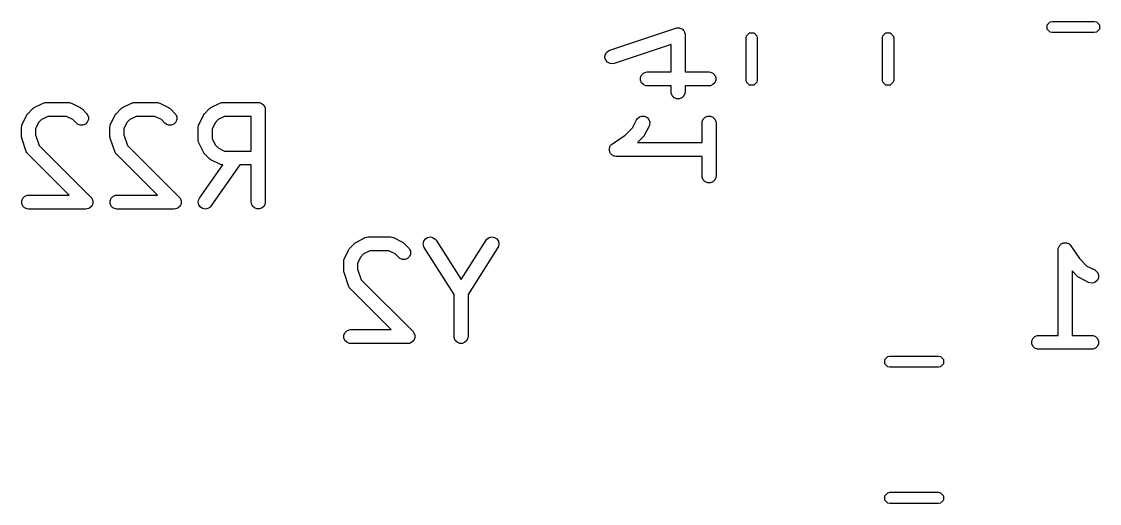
# Model space of a CAD drawing. Header units: inches. Extents: x -2.1 to 1.78, y 0.53 to 2.74.
# Drawn here: x 0.3312 to 0.7886, y 1.2037 to 1.4084 of the extents above; entities that cross this region are included whole.
import ezdxf

# ---------------------------------------------------------------- set-up
doc = ezdxf.new("R2010")
doc.units = ezdxf.units.IN
doc.header["$MEASUREMENT"] = 0
doc.layers.add('BLACK', color=250, linetype='CONTINUOUS')

msp = doc.modelspace()

# ---------------------------------------------------------------- linework, layer by layer
at = {"layer": 'BLACK', "linetype": 'CONTINUOUS'}
for p, q in [((0.58077, 1.39624), (0.60889, 1.40561)), ((0.60889, 1.40561), (0.60917, 1.40568)), ((0.60917, 1.40568), (0.60925, 1.40571)), ((0.60925, 1.40571), (0.60931, 1.40571)), ((0.60931, 1.40571), (0.60945, 1.40574)), ((0.60945, 1.40574), (0.60992, 1.40571)), ((0.60992, 1.40571), (0.6104, 1.40571)), ((0.6104, 1.40571), (0.6105, 1.40567)), ((0.6105, 1.40567), (0.6106, 1.40566)), ((0.6106, 1.40566), (0.61103, 1.40545)), ((0.61103, 1.40545), (0.61146, 1.40527)), ((0.61146, 1.40527), (0.61154, 1.40519)), ((0.61154, 1.40519), (0.61163, 1.40514)), ((0.61163, 1.40514), (0.61194, 1.40479)), ((0.61194, 1.40479), (0.61228, 1.40445)), ((0.61228, 1.40445), (0.61232, 1.40435)), ((0.61232, 1.40435), (0.61239, 1.40427)), ((0.76638, 1.40697), (0.76766, 1.40825)), ((0.76638, 1.40516), (0.76638, 1.40697)), ((0.76766, 1.40388), (0.76638, 1.40516)), ((0.76766, 1.40825), (0.76856, 1.40843)), ((0.76856, 1.40843), (0.78644, 1.40843)), ((0.78644, 1.40843), (0.78734, 1.40825)), ((0.78734, 1.40825), (0.78862, 1.40697)), ((0.78862, 1.40516), (0.78734, 1.40388)), ((0.78862, 1.40697), (0.78862, 1.40516)), ((0.61239, 1.40427), (0.61254, 1.40382)), ((0.61254, 1.40382), (0.61272, 1.40339)), ((0.61272, 1.40339), (0.61273, 1.40324)), ((0.61273, 1.40324), (0.61275, 1.40318)), ((0.61275, 1.40318), (0.61275, 1.4031)), ((0.61275, 1.4031), (0.61277, 1.40281)), ((0.61277, 1.40281), (0.61277, 1.38702)), ((0.6387, 1.40144), (0.63888, 1.40234)), ((0.6387, 1.38356), (0.6387, 1.40144)), ((0.63888, 1.40234), (0.64016, 1.40362)), ((0.64016, 1.40362), (0.64197, 1.40362)), ((0.64197, 1.40362), (0.64325, 1.40234)), ((0.64325, 1.40234), (0.64343, 1.40144)), ((0.64343, 1.40144), (0.64343, 1.38356)), ((0.69657, 1.40144), (0.69675, 1.40234)), ((0.69657, 1.38356), (0.69657, 1.40144)), ((0.69675, 1.40234), (0.69803, 1.40362)), ((0.69803, 1.40362), (0.69984, 1.40362)), ((0.69984, 1.40362), (0.70112, 1.40234)), ((0.70112, 1.40234), (0.7013, 1.40144)), ((0.7013, 1.40144), (0.7013, 1.38356)), ((0.76856, 1.4037), (0.76766, 1.40388)), ((0.78644, 1.4037), (0.76856, 1.4037)), ((0.78734, 1.40388), (0.78644, 1.4037)), ((0.57885, 1.39422), (0.57937, 1.39525)), ((0.57937, 1.39525), (0.58024, 1.396)), ((0.58024, 1.396), (0.58077, 1.39624)), ((0.60687, 1.39871), (0.58263, 1.39064)), ((0.60687, 1.38702), (0.60687, 1.39871)), ((0.57877, 1.39307), (0.57885, 1.39422)), ((0.57914, 1.39198), (0.57877, 1.39307)), ((0.57989, 1.3911), (0.57914, 1.39198)), ((0.58092, 1.39059), (0.57989, 1.3911)), ((0.58263, 1.39064), (0.58207, 1.39051)), ((0.58207, 1.39051), (0.58092, 1.39059)), ((0.59424, 1.3857), (0.59506, 1.38652)), ((0.59506, 1.38652), (0.59612, 1.38696)), ((0.59612, 1.38696), (0.5967, 1.38702)), ((0.5967, 1.38702), (0.60687, 1.38702)), ((0.61277, 1.38702), (0.62295, 1.38702)), ((0.62295, 1.38702), (0.62352, 1.38696)), ((0.62352, 1.38696), (0.62459, 1.38652)), ((0.62459, 1.38652), (0.6254, 1.3857)), ((0.5938, 1.38464), (0.59424, 1.3857)), ((0.5938, 1.38349), (0.5938, 1.38464)), ((0.59424, 1.38242), (0.5938, 1.38349)), ((0.59506, 1.38161), (0.59424, 1.38242)), ((0.59612, 1.38117), (0.59506, 1.38161)), ((0.62459, 1.38161), (0.62352, 1.38117)), ((0.6254, 1.38242), (0.62459, 1.38161)), ((0.6254, 1.3857), (0.62584, 1.38464)), ((0.62584, 1.38349), (0.6254, 1.38242)), ((0.62584, 1.38464), (0.62584, 1.38349)), ((0.63888, 1.38266), (0.6387, 1.38356)), ((0.64016, 1.38138), (0.63888, 1.38266)), ((0.64325, 1.38266), (0.64197, 1.38138)), ((0.64343, 1.38356), (0.64325, 1.38266)), ((0.69675, 1.38266), (0.69657, 1.38356)), ((0.69803, 1.38138), (0.69675, 1.38266)), ((0.70112, 1.38266), (0.69984, 1.38138)), ((0.7013, 1.38356), (0.70112, 1.38266)), ((0.5967, 1.38111), (0.59612, 1.38117)), ((0.60687, 1.38111), (0.5967, 1.38111)), ((0.60687, 1.37844), (0.60687, 1.38111)), ((0.60693, 1.37786), (0.60687, 1.37844)), ((0.60737, 1.3768), (0.60693, 1.37786)), ((0.61272, 1.37786), (0.61228, 1.3768)), ((0.61277, 1.37844), (0.61272, 1.37786)), ((0.62295, 1.38111), (0.61277, 1.38111)), ((0.61277, 1.38111), (0.61277, 1.37844)), ((0.62352, 1.38117), (0.62295, 1.38111)), ((0.64197, 1.38138), (0.64016, 1.38138)), ((0.69984, 1.38138), (0.69803, 1.38138)), ((0.33657, 1.37184), (0.34032, 1.37371)), ((0.34032, 1.37371), (0.34086, 1.37392)), ((0.34086, 1.37392), (0.34096, 1.37393)), ((0.34096, 1.37393), (0.34106, 1.37397)), ((0.34106, 1.37397), (0.34164, 1.37402)), ((0.34164, 1.37402), (0.35101, 1.37402)), ((0.35101, 1.37402), (0.35159, 1.37397)), ((0.35159, 1.37397), (0.35168, 1.37393)), ((0.35168, 1.37393), (0.35179, 1.37392)), ((0.35179, 1.37392), (0.35233, 1.37371)), ((0.35233, 1.37371), (0.35608, 1.37184)), ((0.37406, 1.37184), (0.37781, 1.37371)), ((0.37781, 1.37371), (0.37835, 1.37392)), ((0.37835, 1.37392), (0.37846, 1.37393)), ((0.37846, 1.37393), (0.37856, 1.37397)), ((0.37856, 1.37397), (0.37913, 1.37402)), ((0.37913, 1.37402), (0.38851, 1.37402)), ((0.38851, 1.37402), (0.38908, 1.37397)), ((0.38908, 1.37397), (0.38918, 1.37393)), ((0.38918, 1.37393), (0.38929, 1.37392)), ((0.38929, 1.37392), (0.38983, 1.37371)), ((0.38983, 1.37371), (0.39358, 1.37184)), ((0.41156, 1.37184), (0.41531, 1.37371)), ((0.41531, 1.37371), (0.41585, 1.37392)), ((0.41585, 1.37392), (0.41595, 1.37393)), ((0.41595, 1.37393), (0.41605, 1.37397)), ((0.41605, 1.37397), (0.41663, 1.37402)), ((0.41663, 1.37402), (0.43163, 1.37402)), ((0.43163, 1.37402), (0.4322, 1.37397)), ((0.4322, 1.37397), (0.43327, 1.37353)), ((0.43327, 1.37353), (0.43408, 1.37271)), ((0.43408, 1.37271), (0.43452, 1.37165)), ((0.60818, 1.37598), (0.60737, 1.3768)), ((0.60925, 1.37554), (0.60818, 1.37598)), ((0.6104, 1.37554), (0.60925, 1.37554)), ((0.61146, 1.37598), (0.6104, 1.37554)), ((0.61228, 1.3768), (0.61146, 1.37598)), ((0.3315, 1.36489), (0.33337, 1.36864)), ((0.33337, 1.36864), (0.33353, 1.36889)), ((0.33353, 1.36889), (0.33356, 1.36896)), ((0.33356, 1.36896), (0.33362, 1.36904)), ((0.33362, 1.36904), (0.33368, 1.36913)), ((0.33368, 1.36913), (0.33374, 1.36918)), ((0.33374, 1.36918), (0.33392, 1.36941)), ((0.33392, 1.36941), (0.3358, 1.37128)), ((0.3358, 1.37128), (0.33603, 1.37147)), ((0.33603, 1.37147), (0.33608, 1.37153)), ((0.33608, 1.37153), (0.33617, 1.37158)), ((0.33617, 1.37158), (0.33625, 1.37165)), ((0.33625, 1.37165), (0.33632, 1.37168)), ((0.33632, 1.37168), (0.33657, 1.37184)), ((0.34233, 1.36812), (0.33964, 1.36677)), ((0.35031, 1.36812), (0.34233, 1.36812)), ((0.35301, 1.36677), (0.35031, 1.36812)), ((0.35608, 1.37184), (0.35633, 1.37168)), ((0.35633, 1.37168), (0.3564, 1.37165)), ((0.3564, 1.37165), (0.35648, 1.37158)), ((0.35648, 1.37158), (0.35657, 1.37153)), ((0.35657, 1.37153), (0.35662, 1.37147)), ((0.35662, 1.37147), (0.35685, 1.37128)), ((0.35685, 1.37128), (0.35872, 1.36941)), ((0.35872, 1.36941), (0.35909, 1.36896)), ((0.35909, 1.36896), (0.35953, 1.3679)), ((0.35953, 1.3679), (0.35953, 1.36674)), ((0.36899, 1.36489), (0.37087, 1.36864)), ((0.37087, 1.36864), (0.37102, 1.36889)), ((0.37102, 1.36889), (0.37105, 1.36896)), ((0.37105, 1.36896), (0.37112, 1.36904)), ((0.37112, 1.36904), (0.37117, 1.36913)), ((0.37117, 1.36913), (0.37123, 1.36918)), ((0.37123, 1.36918), (0.37142, 1.36941)), ((0.37142, 1.36941), (0.37329, 1.37128)), ((0.37329, 1.37128), (0.37352, 1.37147)), ((0.37352, 1.37147), (0.37357, 1.37153)), ((0.37357, 1.37153), (0.37366, 1.37158)), ((0.37366, 1.37158), (0.37374, 1.37165)), ((0.37374, 1.37165), (0.37381, 1.37168)), ((0.37381, 1.37168), (0.37406, 1.37184)), ((0.37983, 1.36812), (0.37713, 1.36677)), ((0.38781, 1.36812), (0.37983, 1.36812)), ((0.39051, 1.36677), (0.38781, 1.36812)), ((0.39358, 1.37184), (0.39382, 1.37168)), ((0.39382, 1.37168), (0.3939, 1.37165)), ((0.3939, 1.37165), (0.39398, 1.37158)), ((0.39398, 1.37158), (0.39407, 1.37153)), ((0.39407, 1.37153), (0.39412, 1.37147)), ((0.39412, 1.37147), (0.39434, 1.37128)), ((0.39434, 1.37128), (0.39622, 1.36941)), ((0.39622, 1.36941), (0.39659, 1.36896)), ((0.39659, 1.36896), (0.39703, 1.3679)), ((0.39703, 1.3679), (0.39703, 1.36674)), ((0.40649, 1.36489), (0.40836, 1.36864)), ((0.40836, 1.36864), (0.40852, 1.36889)), ((0.40852, 1.36889), (0.40855, 1.36896)), ((0.40855, 1.36896), (0.40861, 1.36904)), ((0.40861, 1.36904), (0.40867, 1.36913)), ((0.40867, 1.36913), (0.40873, 1.36918)), ((0.40873, 1.36918), (0.40892, 1.36941)), ((0.40892, 1.36941), (0.41079, 1.37128)), ((0.41079, 1.37128), (0.41102, 1.37147)), ((0.41102, 1.37147), (0.41107, 1.37153)), ((0.41107, 1.37153), (0.41116, 1.37158)), ((0.41116, 1.37158), (0.41124, 1.37165)), ((0.41124, 1.37165), (0.41131, 1.37168)), ((0.41131, 1.37168), (0.41156, 1.37184)), ((0.41732, 1.36812), (0.41463, 1.36677)), ((0.42867, 1.36812), (0.41732, 1.36812)), ((0.42867, 1.3534), (0.42867, 1.36812)), ((0.43452, 1.37165), (0.43458, 1.37107)), ((0.43458, 1.37107), (0.43458, 1.3317)), ((0.59249, 1.36713), (0.59336, 1.36788)), ((0.59336, 1.36788), (0.59445, 1.36825)), ((0.59445, 1.36825), (0.5956, 1.36816)), ((0.5956, 1.36816), (0.59663, 1.36765)), ((0.62049, 1.36696), (0.62131, 1.36777)), ((0.62131, 1.36777), (0.62237, 1.36821)), ((0.62237, 1.36821), (0.62352, 1.36821)), ((0.62352, 1.36821), (0.62459, 1.36777)), ((0.62459, 1.36777), (0.6254, 1.36696)), ((0.33118, 1.36357), (0.33124, 1.36415)), ((0.33118, 1.35982), (0.33118, 1.36357)), ((0.33124, 1.36415), (0.33128, 1.36425)), ((0.33128, 1.36425), (0.33129, 1.36435)), ((0.33129, 1.36435), (0.3315, 1.36489)), ((0.33844, 1.36557), (0.33709, 1.36287)), ((0.33964, 1.36677), (0.33844, 1.36557)), ((0.35455, 1.36523), (0.35301, 1.36677)), ((0.35499, 1.36487), (0.35455, 1.36523)), ((0.35606, 1.36442), (0.35499, 1.36487)), ((0.35721, 1.36442), (0.35606, 1.36442)), ((0.35828, 1.36487), (0.35721, 1.36442)), ((0.35909, 1.36568), (0.35828, 1.36487)), ((0.35953, 1.36674), (0.35909, 1.36568)), ((0.36868, 1.36357), (0.36874, 1.36415)), ((0.36868, 1.35982), (0.36868, 1.36357)), ((0.36874, 1.36415), (0.36878, 1.36425)), ((0.36878, 1.36435), (0.36899, 1.36489)), ((0.36878, 1.36425), (0.36878, 1.36435)), ((0.37593, 1.36557), (0.37459, 1.36287)), ((0.37713, 1.36677), (0.37593, 1.36557)), ((0.39204, 1.36523), (0.39051, 1.36677)), ((0.39249, 1.36487), (0.39204, 1.36523)), ((0.39355, 1.36442), (0.39249, 1.36487)), ((0.39471, 1.36442), (0.39355, 1.36442)), ((0.39577, 1.36487), (0.39471, 1.36442)), ((0.39659, 1.36568), (0.39577, 1.36487)), ((0.39703, 1.36674), (0.39659, 1.36568)), ((0.40618, 1.36357), (0.40623, 1.36415)), ((0.40618, 1.35795), (0.40618, 1.36357)), ((0.40623, 1.36415), (0.40627, 1.36425)), ((0.40627, 1.36425), (0.40628, 1.36435)), ((0.40628, 1.36435), (0.40649, 1.36489)), ((0.41343, 1.36557), (0.41208, 1.36287)), ((0.41463, 1.36677), (0.41343, 1.36557)), ((0.58732, 1.36011), (0.59052, 1.36332)), ((0.59052, 1.36332), (0.59218, 1.36664)), ((0.59218, 1.36664), (0.59249, 1.36713)), ((0.59747, 1.364), (0.59559, 1.36025)), ((0.59663, 1.36765), (0.59739, 1.36678)), ((0.59739, 1.36678), (0.59775, 1.36569)), ((0.59767, 1.36454), (0.59747, 1.364)), ((0.59775, 1.36569), (0.59767, 1.36454)), ((0.61999, 1.36532), (0.62005, 1.36589)), ((0.61999, 1.35702), (0.61999, 1.36532)), ((0.62005, 1.36589), (0.62049, 1.36696)), ((0.6254, 1.36696), (0.62584, 1.36589)), ((0.62584, 1.36589), (0.6259, 1.36532)), ((0.6259, 1.36532), (0.6259, 1.34282)), ((0.33121, 1.35953), (0.33118, 1.35982)), ((0.33121, 1.35945), (0.33121, 1.35953)), ((0.33123, 1.35935), (0.33121, 1.35945)), ((0.33124, 1.35925), (0.33123, 1.35935)), ((0.33127, 1.35917), (0.33124, 1.35925)), ((0.33134, 1.35889), (0.33127, 1.35917)), ((0.33321, 1.35326), (0.33134, 1.35889)), ((0.33709, 1.36287), (0.33709, 1.3603)), ((0.33709, 1.3603), (0.33859, 1.35579)), ((0.36871, 1.35953), (0.36868, 1.35982)), ((0.3687, 1.35945), (0.36871, 1.35953)), ((0.36873, 1.35935), (0.3687, 1.35945)), ((0.36874, 1.35925), (0.36873, 1.35935)), ((0.36877, 1.35917), (0.36874, 1.35925)), ((0.36883, 1.35889), (0.36877, 1.35917)), ((0.37071, 1.35326), (0.36883, 1.35889)), ((0.37459, 1.36287), (0.37459, 1.3603)), ((0.37459, 1.3603), (0.37609, 1.35579)), ((0.41208, 1.36287), (0.41208, 1.35864)), ((0.41208, 1.35864), (0.41343, 1.35595)), ((0.58194, 1.35652), (0.58732, 1.36011)), ((0.59504, 1.35948), (0.59258, 1.35702)), ((0.59522, 1.3597), (0.59504, 1.35948)), ((0.59528, 1.35976), (0.59522, 1.3597)), ((0.59534, 1.35984), (0.59528, 1.35976)), ((0.5954, 1.35993), (0.59534, 1.35984)), ((0.59543, 1.36), (0.5954, 1.35993)), ((0.59559, 1.36025), (0.59543, 1.36)), ((0.33859, 1.35579), (0.3606, 1.33379)), ((0.37609, 1.35579), (0.39809, 1.33379)), ((0.40623, 1.35737), (0.40618, 1.35795)), ((0.40627, 1.35727), (0.40623, 1.35737)), ((0.40628, 1.35717), (0.40627, 1.35727)), ((0.40649, 1.35663), (0.40628, 1.35717)), ((0.40836, 1.35288), (0.40649, 1.35663)), ((0.41343, 1.35595), (0.41463, 1.35475)), ((0.41463, 1.35475), (0.41732, 1.3534)), ((0.58062, 1.35407), (0.58068, 1.35435)), ((0.58068, 1.35378), (0.58062, 1.35407)), ((0.58068, 1.35464), (0.58079, 1.35491)), ((0.58068, 1.35435), (0.58068, 1.35464)), ((0.58079, 1.35491), (0.58085, 1.3552)), ((0.58085, 1.3552), (0.58101, 1.35544)), ((0.58101, 1.35544), (0.58112, 1.35571)), ((0.58112, 1.35571), (0.58133, 1.35591)), ((0.58133, 1.35591), (0.58149, 1.35616)), ((0.58149, 1.35616), (0.58193, 1.35652)), ((0.58193, 1.35652), (0.58194, 1.35652)), ((0.58194, 1.35652), (0.58194, 1.35652)), ((0.58194, 1.35652), (0.58194, 1.35652)), ((0.59258, 1.35702), (0.61999, 1.35702)), ((0.33345, 1.35273), (0.33321, 1.35326)), ((0.33352, 1.35265), (0.33345, 1.35273)), ((0.33356, 1.35256), (0.33352, 1.35265)), ((0.33392, 1.35211), (0.33356, 1.35256)), ((0.35138, 1.33465), (0.33392, 1.35211)), ((0.37094, 1.35273), (0.37071, 1.35326)), ((0.37101, 1.35265), (0.37094, 1.35273)), ((0.37105, 1.35256), (0.37101, 1.35265)), ((0.37142, 1.35211), (0.37105, 1.35256)), ((0.38888, 1.33465), (0.37142, 1.35211)), ((0.40852, 1.35263), (0.40836, 1.35288)), ((0.40855, 1.35256), (0.40852, 1.35263)), ((0.40861, 1.35248), (0.40855, 1.35256)), ((0.40867, 1.35239), (0.40861, 1.35248)), ((0.40873, 1.35234), (0.40867, 1.35239)), ((0.40892, 1.35211), (0.40873, 1.35234)), ((0.41079, 1.35023), (0.40892, 1.35211)), ((0.41102, 1.35005), (0.41079, 1.35023)), ((0.41107, 1.34999), (0.41102, 1.35005)), ((0.41116, 1.34993), (0.41107, 1.34999)), ((0.41124, 1.34987), (0.41116, 1.34993)), ((0.41131, 1.34984), (0.41124, 1.34987)), ((0.41156, 1.34968), (0.41131, 1.34984)), ((0.41531, 1.34781), (0.41156, 1.34968)), ((0.41732, 1.3534), (0.42867, 1.3534)), ((0.58068, 1.35349), (0.58068, 1.35378)), ((0.58079, 1.35322), (0.58068, 1.35349)), ((0.58085, 1.35294), (0.58079, 1.35322)), ((0.58101, 1.3527), (0.58085, 1.35294)), ((0.58112, 1.35243), (0.58101, 1.3527)), ((0.58132, 1.35222), (0.58112, 1.35243)), ((0.58149, 1.35198), (0.58132, 1.35222)), ((0.58173, 1.35182), (0.58149, 1.35198)), ((0.58194, 1.35161), (0.58173, 1.35182)), ((0.5822, 1.3515), (0.58194, 1.35161)), ((0.58244, 1.35134), (0.5822, 1.3515)), ((0.58273, 1.35128), (0.58244, 1.35134)), ((0.583, 1.35117), (0.58273, 1.35128)), ((0.58357, 1.35112), (0.583, 1.35117)), ((0.58357, 1.35111), (0.58357, 1.35112)), ((0.58358, 1.35111), (0.58357, 1.35111)), ((0.58357, 1.35111), (0.58357, 1.35111)), ((0.61999, 1.35111), (0.58358, 1.35111)), ((0.61999, 1.34282), (0.61999, 1.35111)), ((0.40671, 1.33339), (0.41658, 1.3475)), ((0.42379, 1.34749), (0.41155, 1.33001)), ((0.41585, 1.3476), (0.41531, 1.34781)), ((0.41595, 1.34759), (0.41585, 1.3476)), ((0.41605, 1.34755), (0.41595, 1.34759)), ((0.41658, 1.3475), (0.41605, 1.34755)), ((0.42867, 1.34749), (0.42379, 1.34749)), ((0.42867, 1.3317), (0.42867, 1.34749)), ((0.62005, 1.34224), (0.61999, 1.34282)), ((0.62049, 1.34118), (0.62005, 1.34224)), ((0.62131, 1.34036), (0.62049, 1.34118)), ((0.62237, 1.33992), (0.62131, 1.34036)), ((0.62459, 1.34036), (0.62352, 1.33992)), ((0.6254, 1.34118), (0.62459, 1.34036)), ((0.62584, 1.34224), (0.6254, 1.34118)), ((0.6259, 1.34282), (0.62584, 1.34224)), ((0.62352, 1.33992), (0.62237, 1.33992)), ((0.33124, 1.33228), (0.33168, 1.33334)), ((0.33124, 1.33112), (0.33124, 1.33228)), ((0.33168, 1.33334), (0.3325, 1.33416)), ((0.3325, 1.33416), (0.33356, 1.3346)), ((0.33356, 1.3346), (0.33414, 1.33465)), ((0.33414, 1.33465), (0.35138, 1.33465)), ((0.3606, 1.33379), (0.36096, 1.33334)), ((0.36096, 1.33334), (0.36141, 1.33228)), ((0.36141, 1.33228), (0.36141, 1.33112)), ((0.36874, 1.33228), (0.36918, 1.33334)), ((0.36874, 1.33112), (0.36874, 1.33228)), ((0.36918, 1.33334), (0.36999, 1.33416)), ((0.36999, 1.33416), (0.37106, 1.3346)), ((0.37106, 1.3346), (0.37163, 1.33465)), ((0.37163, 1.33465), (0.38888, 1.33465)), ((0.39809, 1.33379), (0.39846, 1.33334)), ((0.39846, 1.33334), (0.3989, 1.33228)), ((0.3989, 1.33228), (0.3989, 1.33112)), ((0.40618, 1.33176), (0.40643, 1.33289)), ((0.40638, 1.33063), (0.40618, 1.33176)), ((0.40643, 1.33289), (0.40671, 1.33339)), ((0.42873, 1.33112), (0.42867, 1.3317)), ((0.43458, 1.3317), (0.43452, 1.33112)), ((0.33168, 1.33006), (0.33124, 1.33112)), ((0.3325, 1.32924), (0.33168, 1.33006)), ((0.33356, 1.3288), (0.3325, 1.32924)), ((0.33414, 1.32875), (0.33356, 1.3288)), ((0.35851, 1.32875), (0.33414, 1.32875)), ((0.35909, 1.3288), (0.35851, 1.32875)), ((0.35955, 1.329), (0.35909, 1.3288)), ((0.36015, 1.32924), (0.35955, 1.329)), ((0.36096, 1.33006), (0.36015, 1.32924)), ((0.36141, 1.33112), (0.36096, 1.33006)), ((0.36918, 1.33006), (0.36874, 1.33112)), ((0.36999, 1.32924), (0.36918, 1.33006)), ((0.37106, 1.3288), (0.36999, 1.32924)), ((0.37163, 1.32875), (0.37106, 1.3288)), ((0.396, 1.32875), (0.37163, 1.32875)), ((0.39658, 1.3288), (0.396, 1.32875)), ((0.39705, 1.329), (0.39658, 1.3288)), ((0.39765, 1.32924), (0.39705, 1.329)), ((0.39846, 1.33006), (0.39765, 1.32924)), ((0.3989, 1.33112), (0.39846, 1.33006)), ((0.407, 1.32966), (0.40638, 1.33063)), ((0.40794, 1.329), (0.407, 1.32966)), ((0.40906, 1.32875), (0.40794, 1.329)), ((0.4102, 1.32895), (0.40906, 1.32875)), ((0.41117, 1.32957), (0.4102, 1.32895)), ((0.41155, 1.33001), (0.41117, 1.32957)), ((0.42917, 1.33006), (0.42873, 1.33112)), ((0.42998, 1.32924), (0.42917, 1.33006)), ((0.43105, 1.3288), (0.42998, 1.32924)), ((0.4322, 1.3288), (0.43105, 1.3288)), ((0.43327, 1.32924), (0.4322, 1.3288)), ((0.43408, 1.33006), (0.43327, 1.32924)), ((0.43452, 1.33112), (0.43408, 1.33006)), ((0.47064, 1.31232), (0.47252, 1.3142)), ((0.47252, 1.3142), (0.47274, 1.31438)), ((0.47274, 1.31438), (0.47279, 1.31444)), ((0.47279, 1.31444), (0.47288, 1.3145)), ((0.47288, 1.3145), (0.47296, 1.31456)), ((0.47296, 1.31456), (0.47304, 1.31459)), ((0.47304, 1.31459), (0.47328, 1.31475)), ((0.47328, 1.31475), (0.47703, 1.31662)), ((0.47703, 1.31662), (0.47757, 1.31683)), ((0.47757, 1.31683), (0.47768, 1.31684)), ((0.47768, 1.31684), (0.47778, 1.31688)), ((0.47778, 1.31688), (0.47835, 1.31694)), ((0.47835, 1.31694), (0.48773, 1.31694)), ((0.48773, 1.31694), (0.4883, 1.31688)), ((0.4883, 1.31688), (0.4884, 1.31684)), ((0.4884, 1.31684), (0.48851, 1.31683)), ((0.48851, 1.31683), (0.48905, 1.31662)), ((0.48905, 1.31662), (0.4928, 1.31475)), ((0.4928, 1.31475), (0.49305, 1.31459)), ((0.49305, 1.31459), (0.49312, 1.31456)), ((0.49312, 1.31456), (0.4932, 1.3145)), ((0.4932, 1.3145), (0.49329, 1.31444)), ((0.49329, 1.31444), (0.49334, 1.31438)), ((0.49334, 1.31438), (0.49357, 1.3142)), ((0.49357, 1.3142), (0.49544, 1.31232)), ((0.50165, 1.31405), (0.5019, 1.31517)), ((0.50185, 1.31291), (0.50165, 1.31405)), ((0.50211, 1.3124), (0.50185, 1.31291)), ((0.5019, 1.31517), (0.50256, 1.31612)), ((0.50256, 1.31612), (0.50353, 1.31674)), ((0.50353, 1.31674), (0.50467, 1.31694)), ((0.50467, 1.31694), (0.50579, 1.31669)), ((0.50579, 1.31669), (0.50673, 1.31602)), ((0.50673, 1.31602), (0.50709, 1.31557)), ((0.50709, 1.31557), (0.51772, 1.29886)), ((0.51772, 1.29886), (0.52836, 1.31557)), ((0.52836, 1.31557), (0.52871, 1.31602)), ((0.52871, 1.31602), (0.52966, 1.31669)), ((0.52966, 1.31669), (0.53078, 1.31694)), ((0.53078, 1.31694), (0.53192, 1.31674)), ((0.53192, 1.31674), (0.53289, 1.31612)), ((0.53289, 1.31612), (0.53355, 1.31517)), ((0.5336, 1.31291), (0.53334, 1.3124)), ((0.53355, 1.31517), (0.5338, 1.31405)), ((0.5338, 1.31405), (0.5336, 1.31291)), ((0.77134, 1.31264), (0.7715, 1.31288)), ((0.7715, 1.31288), (0.77161, 1.31314)), ((0.77161, 1.31314), (0.77182, 1.31335)), ((0.77182, 1.31335), (0.77198, 1.31359)), ((0.77198, 1.31359), (0.77222, 1.31375)), ((0.77222, 1.31375), (0.77243, 1.31396)), ((0.77243, 1.31396), (0.7727, 1.31407)), ((0.7727, 1.31407), (0.77294, 1.31423)), ((0.77294, 1.31423), (0.77322, 1.31429)), ((0.77322, 1.31429), (0.77349, 1.3144)), ((0.77349, 1.3144), (0.77378, 1.3144)), ((0.77378, 1.3144), (0.77407, 1.31446)), ((0.77407, 1.31446), (0.77435, 1.3144)), ((0.77435, 1.3144), (0.77464, 1.3144)), ((0.77464, 1.3144), (0.77491, 1.31429)), ((0.77491, 1.31429), (0.7752, 1.31423)), ((0.7752, 1.31423), (0.77544, 1.31407)), ((0.77544, 1.31407), (0.77571, 1.31396)), ((0.77571, 1.31396), (0.77591, 1.31375)), ((0.77591, 1.31375), (0.77616, 1.31359)), ((0.77616, 1.31359), (0.77652, 1.31315)), ((0.77652, 1.31315), (0.77652, 1.31314)), ((0.77652, 1.31314), (0.77652, 1.31314)), ((0.77652, 1.31314), (0.77652, 1.31314)), ((0.77652, 1.31314), (0.78011, 1.30776)), ((0.46821, 1.3078), (0.47009, 1.31155)), ((0.47009, 1.31155), (0.47024, 1.3118)), ((0.47024, 1.3118), (0.47027, 1.31187)), ((0.47027, 1.31187), (0.47034, 1.31196)), ((0.47034, 1.31196), (0.4704, 1.31204)), ((0.4704, 1.31204), (0.47046, 1.3121)), ((0.47046, 1.3121), (0.47064, 1.31232)), ((0.47516, 1.30848), (0.47381, 1.30579)), ((0.47635, 1.30968), (0.47516, 1.30848)), ((0.47905, 1.31103), (0.47635, 1.30968)), ((0.48703, 1.31103), (0.47905, 1.31103)), ((0.48973, 1.30968), (0.48703, 1.31103)), ((0.49126, 1.30815), (0.48973, 1.30968)), ((0.49581, 1.30859), (0.49499, 1.30778)), ((0.49544, 1.31232), (0.49581, 1.31187)), ((0.49581, 1.31187), (0.49625, 1.31081)), ((0.49625, 1.30966), (0.49581, 1.30859)), ((0.49625, 1.31081), (0.49625, 1.30966)), ((0.51477, 1.2925), (0.50211, 1.3124)), ((0.53334, 1.3124), (0.52068, 1.2925)), ((0.77111, 1.3115), (0.77111, 1.31151)), ((0.77111, 1.31151), (0.77111, 1.31151)), ((0.77111, 1.31151), (0.77112, 1.31151)), ((0.77111, 1.27509), (0.77111, 1.3115)), ((0.77112, 1.31151), (0.77117, 1.31208)), ((0.77117, 1.31208), (0.77128, 1.31235)), ((0.77128, 1.31235), (0.77134, 1.31264)), ((0.4679, 1.30648), (0.46796, 1.30706)), ((0.4679, 1.30273), (0.4679, 1.30648)), ((0.46796, 1.30706), (0.468, 1.30716)), ((0.468, 1.30716), (0.46801, 1.30726)), ((0.46801, 1.30726), (0.46821, 1.3078)), ((0.47381, 1.30579), (0.47381, 1.30321)), ((0.49171, 1.30778), (0.49126, 1.30815)), ((0.49278, 1.30734), (0.49171, 1.30778)), ((0.49393, 1.30734), (0.49278, 1.30734)), ((0.49499, 1.30778), (0.49393, 1.30734)), ((0.78011, 1.30776), (0.78332, 1.30456)), ((0.78332, 1.30456), (0.78664, 1.3029)), ((0.46793, 1.30244), (0.4679, 1.30273)), ((0.46793, 1.30237), (0.46793, 1.30244)), ((0.46795, 1.30226), (0.46793, 1.30237)), ((0.46796, 1.30216), (0.46795, 1.30226)), ((0.46799, 1.30209), (0.46796, 1.30216)), ((0.46805, 1.3018), (0.46799, 1.30209)), ((0.46993, 1.29618), (0.46805, 1.3018)), ((0.47381, 1.30321), (0.47531, 1.29871)), ((0.77948, 1.30004), (0.77702, 1.3025)), ((0.77702, 1.3025), (0.77702, 1.27509)), ((0.7797, 1.29986), (0.77948, 1.30004)), ((0.77976, 1.2998), (0.7797, 1.29986)), ((0.77984, 1.29974), (0.77976, 1.2998)), ((0.77993, 1.29967), (0.77984, 1.29974)), ((0.78, 1.29964), (0.77993, 1.29967)), ((0.78025, 1.29949), (0.78, 1.29964)), ((0.784, 1.29761), (0.78025, 1.29949)), ((0.78664, 1.3029), (0.78713, 1.30259)), ((0.78713, 1.30259), (0.78788, 1.30172)), ((0.78816, 1.29947), (0.78765, 1.29844)), ((0.78788, 1.30172), (0.78825, 1.30062)), ((0.78825, 1.30062), (0.78816, 1.29947)), ((0.47016, 1.29565), (0.46993, 1.29618)), ((0.47023, 1.29557), (0.47016, 1.29565)), ((0.47027, 1.29547), (0.47023, 1.29557)), ((0.47064, 1.29502), (0.47027, 1.29547)), ((0.4881, 1.27757), (0.47064, 1.29502)), ((0.47531, 1.29871), (0.49731, 1.2767)), ((0.78454, 1.29741), (0.784, 1.29761)), ((0.78569, 1.29733), (0.78454, 1.29741)), ((0.78678, 1.29769), (0.78569, 1.29733)), ((0.78765, 1.29844), (0.78678, 1.29769)), ((0.51477, 1.27461), (0.51477, 1.2925)), ((0.52068, 1.2925), (0.52068, 1.27461)), ((0.46796, 1.27519), (0.4684, 1.27625)), ((0.4684, 1.27625), (0.46921, 1.27707)), ((0.46921, 1.27707), (0.47028, 1.27751)), ((0.47028, 1.27751), (0.47085, 1.27757)), ((0.47085, 1.27757), (0.4881, 1.27757)), ((0.49731, 1.2767), (0.49768, 1.27625)), ((0.49768, 1.27625), (0.49812, 1.27519)), ((0.46796, 1.27404), (0.46796, 1.27519)), ((0.4684, 1.27297), (0.46796, 1.27404)), ((0.46921, 1.27216), (0.4684, 1.27297)), ((0.47028, 1.27172), (0.46921, 1.27216)), ((0.47085, 1.27166), (0.47028, 1.27172)), ((0.4958, 1.27172), (0.49523, 1.27166)), ((0.49611, 1.27185), (0.4958, 1.27172)), ((0.49687, 1.27216), (0.49611, 1.27185)), ((0.49768, 1.27297), (0.49687, 1.27216)), ((0.49812, 1.27404), (0.49768, 1.27297)), ((0.49812, 1.27519), (0.49812, 1.27404)), ((0.51483, 1.27404), (0.51477, 1.27461)), ((0.51527, 1.27297), (0.51483, 1.27404)), ((0.51608, 1.27216), (0.51527, 1.27297)), ((0.51715, 1.27172), (0.51608, 1.27216)), ((0.5183, 1.27172), (0.51715, 1.27172)), ((0.51936, 1.27216), (0.5183, 1.27172)), ((0.52018, 1.27297), (0.51936, 1.27216)), ((0.52062, 1.27404), (0.52018, 1.27297)), ((0.52068, 1.27461), (0.52062, 1.27404)), ((0.75992, 1.27271), (0.76036, 1.27377)), ((0.75992, 1.27156), (0.75992, 1.27271)), ((0.76036, 1.27377), (0.76118, 1.27459)), ((0.76118, 1.27459), (0.76224, 1.27503)), ((0.76224, 1.27503), (0.76282, 1.27509)), ((0.76282, 1.27509), (0.77111, 1.27509)), ((0.77702, 1.27509), (0.78532, 1.27509)), ((0.78532, 1.27509), (0.78589, 1.27503)), ((0.78589, 1.27503), (0.78696, 1.27459)), ((0.78696, 1.27459), (0.78777, 1.27377)), ((0.78777, 1.27377), (0.78821, 1.27271)), ((0.78821, 1.27271), (0.78821, 1.27156)), ((0.49523, 1.27166), (0.47085, 1.27166)), ((0.76036, 1.27049), (0.75992, 1.27156)), ((0.76118, 1.26968), (0.76036, 1.27049)), ((0.76224, 1.26924), (0.76118, 1.26968)), ((0.76282, 1.26918), (0.76224, 1.26924)), ((0.78532, 1.26918), (0.76282, 1.26918)), ((0.78589, 1.26924), (0.78532, 1.26918)), ((0.78696, 1.26968), (0.78589, 1.26924)), ((0.78777, 1.27049), (0.78696, 1.26968)), ((0.78821, 1.27156), (0.78777, 1.27049)), ((0.69753, 1.26484), (0.69881, 1.26612)), ((0.69753, 1.26303), (0.69753, 1.26484)), ((0.69881, 1.26175), (0.69753, 1.26303)), ((0.69881, 1.26612), (0.69971, 1.2663)), ((0.69971, 1.2663), (0.72029, 1.2663)), ((0.72029, 1.2663), (0.72119, 1.26612)), ((0.72119, 1.26612), (0.72247, 1.26484)), ((0.72247, 1.26303), (0.72119, 1.26175)), ((0.72247, 1.26484), (0.72247, 1.26303)), ((0.69971, 1.26157), (0.69881, 1.26175)), ((0.72029, 1.26157), (0.69971, 1.26157)), ((0.72119, 1.26175), (0.72029, 1.26157)), ((0.69753, 1.20697), (0.69881, 1.20825)), ((0.69881, 1.20825), (0.69971, 1.20843)), ((0.69971, 1.20843), (0.72029, 1.20843)), ((0.72029, 1.20843), (0.72119, 1.20825)), ((0.72119, 1.20825), (0.72247, 1.20697)), ((0.69753, 1.20516), (0.69753, 1.20697)), ((0.69881, 1.20388), (0.69753, 1.20516)), ((0.69971, 1.2037), (0.69881, 1.20388)), ((0.72029, 1.2037), (0.69971, 1.2037)), ((0.72119, 1.20388), (0.72029, 1.2037)), ((0.72247, 1.20516), (0.72119, 1.20388)), ((0.72247, 1.20697), (0.72247, 1.20516))]:
    msp.add_line(p, q, dxfattribs=at)

doc.saveas('drawing.dxf')
